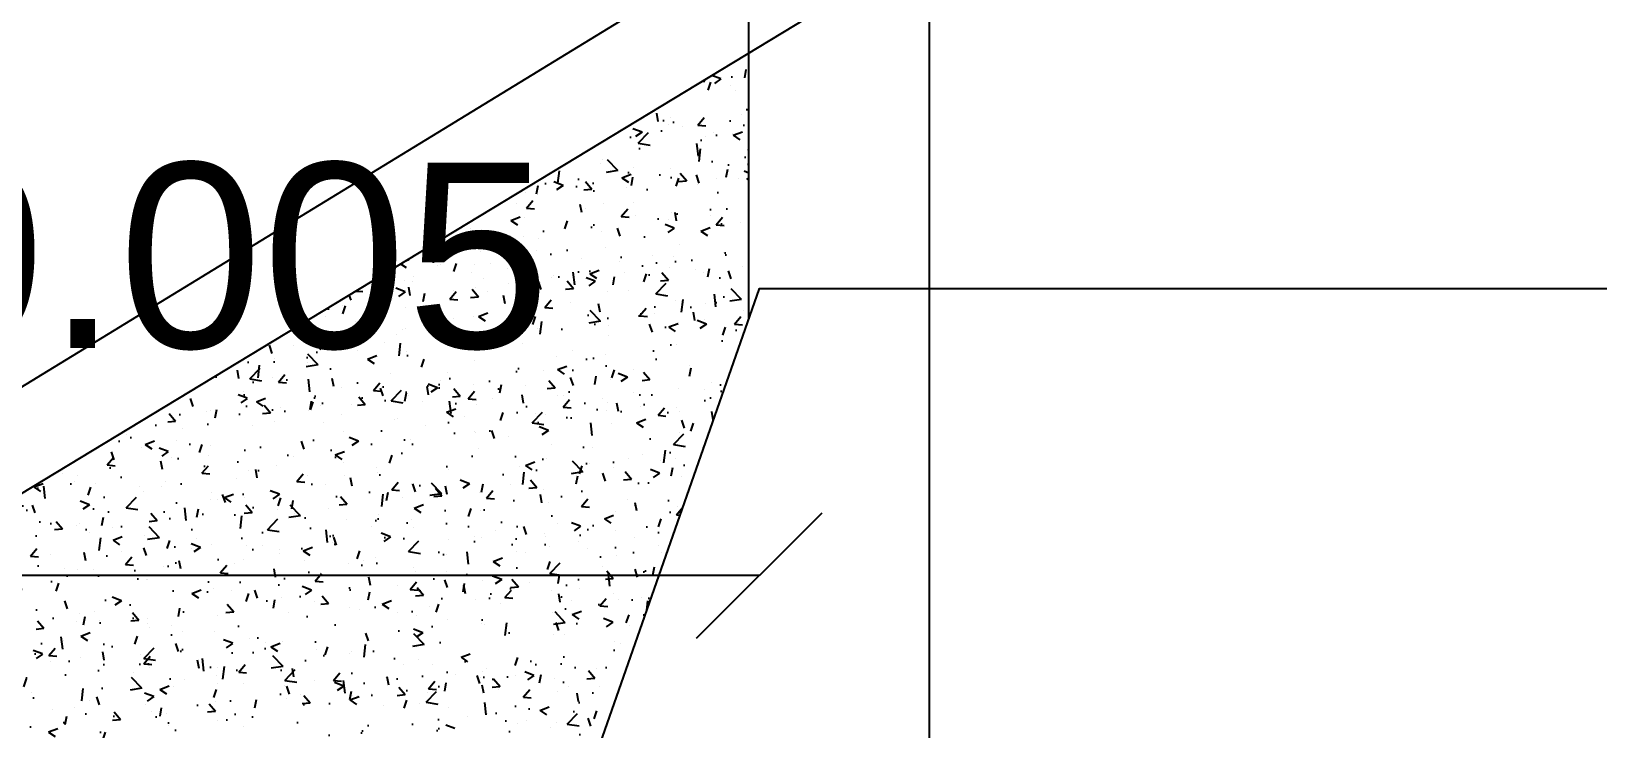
# Model space of a CAD drawing. Header units: millimetres. Extents: x 5124 to 6568637, y 2311 to 91879094.
# Drawn here: x 3499197 to 3500381, y 45957549 to 45958076 of the extents above; entities that cross this region are included whole.
import ezdxf

# ---------------------------------------------------------------- set-up
doc = ezdxf.new("R2010")
doc.units = ezdxf.units.MM
doc.header["$MEASUREMENT"] = 0
for name, color, linetype in [('DIMENSION', 7, 'Continuous'), ('DRAWING', 7, 'Continuous'), ('TEXT', 7, 'Continuous')]:
    doc.layers.add(name, color=color, linetype=linetype)
doc.styles.get("Standard").update_dxf_attribs({"font": 'arial.ttf', "height": 120})
doc.dimstyles.get("Standard").update_dxf_attribs({"dimtxt": 200, "dimasz": 110, "dimexe": 0.18, "dimexo": 0.0625, "dimgap": 0.09, "dimtad": 0, "dimtih": 1, "dimtoh": 1, "dimdec": 0, "dimzin": 0, "dimdsep": 46, "dimtxsty": 'Standard', "dimblk": 'OBLIQUE', "dimcen": 0.09, "dimse1": 1, "dimse2": 1, "dimadec": 0, "dimazin": 0, "dimtfac": 1, "dimtdec": 0, "dimtofl": 0, "dimtmove": 0, "dimatfit": 3, "dimfxl": 1, "dimtolj": 1, "dimtzin": 0, "dimarcsym": 0})

# ---------------------------------------------------------------- blocks, each defined once
blk = doc.blocks.new('_Oblique')
at = {"color": 0, "linetype": 'ByBlock', "lineweight": -2}
blk.add_line((-0.5, -0.5), (0.5, 0.5), dxfattribs=at)
blk = doc.blocks.new('*D77')
at = {"layer": 'Defpoints', "color": 0}
for p in [(3499747, 45957881.5), (3494415.5, 45957828.5), (3494415.5, 45957664.5)]:
    blk.add_point(p, dxfattribs=at)
at = {"layer": 'DIMENSION', "color": 0, "lineweight": -2}
for p, q in [((3494415.5, 45957664.5), (3496902.1, 45957664.5)), ((3499747, 45957664.5), (3497260.4, 45957664.5))]:
    blk.add_line(p, q, dxfattribs=at)
at = {"layer": 'DIMENSION', "color": 0, "lineweight": -2, "xscale": 95, "yscale": 95, "zscale": 95, "rotation": 180}
blk.add_blockref('_Oblique', (3494415.5, 45957664.5), dxfattribs=at)
at = {"layer": 'DIMENSION', "color": 0, "lineweight": -2, "xscale": 95, "yscale": 95, "zscale": 95}
blk.add_blockref('_Oblique', (3499747, 45957664.5), dxfattribs=at)
at = {"layer": 'DIMENSION', "color": 0, "insert": (3497081.2, 45957664.5), "char_height": 120, "attachment_point": 5}
blk.add_mtext('\\A1;8000', dxfattribs=at)

msp = doc.modelspace()

# ---------------------------------------------------------------- hatches: boundary and pattern name
at = {"layer": 'DRAWING'}
h = msp.add_hatch(dxfattribs=at)
h.set_pattern_fill('AR-CONC,_O', color=256, scale=10)
h.set_pattern_definition([(50, (0, 0), (71.72601826, -6.2752135), [7.5, -82.5]), (355, (0, 0), (-13.87513336, 75.21921337), [6, -66]), (100.4514, (5.98, -0.52), (57.85093817, 68.94395421), [6.374019, -70.1142112]), (46.1842, (0, 20), (106.72410486, -16.55190143), [11.25, -123.75]), (96.6356, (8.89, 18.62), (93.46627055, 97.4117871), [9.5610288, -105.1713]), (351.1842, (0, 20), (93.46619451, 97.4118601), [9, -99]), (21, (10, 15), (59.69070521, -40.26188907), [7.5, -82.5]), (326, (10, 15), (24.33153319, 72.5150045), [6, -66]), (71.4514, (14.974, 11.645), (84.02226286, 32.25304967), [6.374019, -70.1142112]), (37.5, (0, 0), (1.215985532, 33.289385383), [0, -65.2, 0, -67, 0, -66.25]), (7.5, (0, 0), (26.306953744, 39.441171188), [0, -38.2, 0, -63.7, 0, -25.25]), (327.5, (-22.3, 0), (53.382243617, -2.255487173), [0, -25, 0, -78, 0, -103.5]), (317.5, (-32.3, 0), (58.318616934, 10.010498233), [0, -32.5, 0, -51.8, 0, -73.5])])
h.paths.add_polyline_path([(3499739, 45957858.6), (3499739, 45958059.6), (3499705.1, 45958039.1), (3499705.9, 45958038), (3499702.9, 45958037.8), (3499079.7, 45957660.3), (3499080, 45957660), (3499079.1, 45957659.9), (3498677.8, 45957416.8), (3499142, 45956900.5), (3499404, 45956900.5), (3499511.8, 45957208.9), (3499512.8, 45957214.4), (3499513.3, 45957213.1)])
h.paths.add_polyline_path([(3499040.2, 45957318.1), (3499038.4, 45957320.1), (3499037.9, 45957317.8)], flags=16)
h.paths.add_polyline_path([(3498732.1, 45957798.4), (3499624.8, 45957798.4), (3499624.8, 45958012.9), (3498732.1, 45958012.9)], flags=25)

# ---------------------------------------------------------------- linework, layer by layer
for p, q in [((3499718, 45958040), (3499711.1, 45958042.7)), ((3499735.9, 45958040.9), (3499737, 45958047.2)), ((3499705.9, 45958038), (3499702.9, 45958037.8)), ((3499705.9, 45958038), (3499705.1, 45958039.1)), ((3499718, 45958040), (3499713, 45958036.7)), ((3499725.2, 45958035.1), (3499725.2, 45958035.1)), ((3499729.1, 45958031.4), (3499729.1, 45958031.4)), ((3499680.2, 45958010.9), (3499680.2, 45958010.9)), ((3499733.6, 45958013.2), (3499733.6, 45958013.2)), ((3499658.3, 45957999.8), (3499651.3, 45958002.4)), ((3499658.3, 45957999.7), (3499653.3, 45957996.4)), ((3499659.1, 45957997.5), (3499659.1, 45957997.5)), ((3499678.4, 45958005.6), (3499678.4, 45958005.6)), ((3499688.6, 45958003.9), (3499688.6, 45958003.9)), ((3499706.1, 45957996.5), (3499706.1, 45957996.5)), ((3499712.5, 45957999.8), (3499712.5, 45957999.8)), ((3499726.5, 45957999), (3499726.5, 45957999)), ((3499730.4, 45957998.1), (3499730.4, 45957998.1)), ((3499701.4, 45957977.7), (3499702.5, 45957987.1)), ((3499739, 45957986.1), (3499738, 45957985.9)), ((3499626.7, 45957976.1), (3499626.7, 45957976.1)), ((3499628.3, 45957979.3), (3499628.3, 45957979.3)), ((3499640.1, 45957970.7), (3499632.3, 45957978.8)), ((3499651.8, 45957972.8), (3499651.8, 45957972.8)), ((3499679.6, 45957972.3), (3499679.6, 45957972.3)), ((3499722, 45957965.7), (3499723.2, 45957971.9)), ((3499578.5, 45957953.1), (3499579.7, 45957959.4)), ((3499598.6, 45957959.5), (3499591.6, 45957962.2)), ((3499598.6, 45957959.5), (3499593.7, 45957956.1)), ((3499594.7, 45957961.1), (3499595.8, 45957970.6)), ((3499620.3, 45957956.5), (3499615.5, 45957962.3)), ((3499640.1, 45957970.7), (3499631.2, 45957969.3)), ((3499650.3, 45957959.4), (3499651.4, 45957965.7)), ((3499692, 45957962.8), (3499686.1, 45957962.3)), ((3499692.1, 45957962.8), (3499687.2, 45957968.5)), ((3499701.4, 45957961.3), (3499699.4, 45957967.4)), ((3499700.1, 45957960.1), (3499700.1, 45957960.1)), ((3499714.9, 45957964.5), (3499714.9, 45957964.5)), ((3499731.6, 45957964.8), (3499731.6, 45957964.8)), ((3499739, 45957968.8), (3499735.4, 45957970.2)), ((3499739, 45957965.2), (3499737.4, 45957964.1)), ((3499579, 45957952.5), (3499579, 45957952.5)), ((3499593.3, 45957955.6), (3499593.3, 45957955.6)), ((3499593.6, 45957956.8), (3499593.6, 45957956.8)), ((3499620.3, 45957956.5), (3499614.3, 45957956)), ((3499646.7, 45957957.8), (3499646.7, 45957957.8)), ((3499615.2, 45957941.7), (3499615.2, 45957941.7)), ((3499629.5, 45957946.1), (3499629.5, 45957946.1)), ((3499651.9, 45957946.8), (3499651.9, 45957946.8)), ((3499653, 45957936.7), (3499653, 45957936.7)), ((3499680.9, 45957939), (3499680.9, 45957939)), ((3499710.3, 45957936.8), (3499710.3, 45957936.8)), ((3499528.3, 45957926.7), (3499528.3, 45957926.7)), ((3499569.7, 45957934.9), (3499569.7, 45957934.9)), ((3499628, 45957924.9), (3499628, 45957924.9)), ((3499641.7, 45957921.1), (3499639.7, 45957927.1)), ((3499682.7, 45957927.2), (3499675.7, 45957929.9)), ((3499682.7, 45957927.2), (3499677.7, 45957923.9)), ((3499678.1, 45957933.4), (3499678.1, 45957933.4)), ((3499732.8, 45957931.5), (3499732.8, 45957931.5)), ((3499498, 45957913.1), (3499497.9, 45957913.6)), ((3499515.4, 45957918.8), (3499515.4, 45957918.8)), ((3499538.9, 45957919.2), (3499531.9, 45957921.9)), ((3499538.9, 45957919.2), (3499534, 45957915.9)), ((3499553.3, 45957913.8), (3499553.3, 45957913.8)), ((3499580.2, 45957919.2), (3499580.2, 45957919.2)), ((3499630.7, 45957912.8), (3499630.7, 45957912.8)), ((3499686.3, 45957914.9), (3499686.3, 45957914.9)), ((3499478.1, 45957900.4), (3499478.1, 45957900.4)), ((3499506, 45957900), (3499506, 45957900)), ((3499559.4, 45957902.2), (3499559.4, 45957902.2)), ((3499578.3, 45957910.5), (3499578.3, 45957910.5)), ((3499612.8, 45957904.5), (3499612.8, 45957904.5)), ((3499641.5, 45957902.2), (3499641.5, 45957902.2)), ((3499666.2, 45957906.7), (3499666.2, 45957906.7)), ((3499682.1, 45957905.7), (3499682.1, 45957905.7)), ((3499719.6, 45957909), (3499719.6, 45957909)), ((3499529.5, 45957893.4), (3499529.5, 45957893.4)), ((3499531.5, 45957899.9), (3499531.5, 45957899.9)), ((3499538.3, 45957888.8), (3499538.3, 45957888.8)), ((3499589.8, 45957889.9), (3499589.8, 45957889.9)), ((3499591.7, 45957891.1), (3499591.7, 45957891.1)), ((3499623, 45957887), (3499616, 45957889.7)), ((3499636.4, 45957884.2), (3499637.6, 45957890.4)), ((3499645.1, 45957893.3), (3499645.1, 45957893.3)), ((3499678.2, 45957887.6), (3499673.4, 45957893.3)), ((3499679.4, 45957897.2), (3499679.4, 45957897.2)), ((3499698.5, 45957895.6), (3499698.5, 45957895.6)), ((3499704.4, 45957893.9), (3499704.4, 45957893.9)), ((3499708.1, 45957890.4), (3499709.3, 45957896.7)), ((3499725.8, 45957888.8), (3499723.7, 45957894.9)), ((3499734, 45957898.2), (3499734, 45957898.2)), ((3499438.3, 45957872.8), (3499437, 45957876.7)), ((3499479.3, 45957879), (3499472.3, 45957881.7)), ((3499479.3, 45957879), (3499474.3, 45957875.6)), ((3499478.6, 45957887.7), (3499478.6, 45957887.7)), ((3499484.9, 45957886.5), (3499484.9, 45957886.5)), ((3499492.9, 45957871.6), (3499494.1, 45957877.9)), ((3499534.7, 45957875), (3499529.9, 45957880.8)), ((3499541.7, 45957879.4), (3499541.7, 45957879.4)), ((3499564.7, 45957877.9), (3499565.8, 45957884.2)), ((3499582, 45957880.8), (3499580, 45957886.9)), ((3499581.4, 45957885.9), (3499581.4, 45957885.9)), ((3499606.4, 45957881.3), (3499600.5, 45957880.8)), ((3499606.5, 45957881.3), (3499601.6, 45957887)), ((3499623, 45957887), (3499618, 45957883.6)), ((3499631.9, 45957879.5), (3499631.9, 45957879.5)), ((3499648.1, 45957879.9), (3499648.1, 45957879.9)), ((3499678.2, 45957887.6), (3499672.2, 45957887.1)), ((3499733.6, 45957873.3), (3499725.8, 45957881.4)), ((3499421.2, 45957865.3), (3499421.6, 45957867.4)), ((3499463, 45957868.8), (3499457, 45957868.2)), ((3499463, 45957868.8), (3499458.2, 45957874.5)), ((3499479.4, 45957867.1), (3499479.4, 45957867.1)), ((3499534.7, 45957875), (3499528.7, 45957874.5)), ((3499579.6, 45957874.4), (3499579.6, 45957874.4)), ((3499604.6, 45957871.1), (3499604.6, 45957871.1)), ((3499626.9, 45957856.8), (3499619.1, 45957864.9)), ((3499683.3, 45957872.4), (3499683.3, 45957872.4)), ((3499688.2, 45957863.7), (3499689.3, 45957873.2)), ((3499706.4, 45957869.9), (3499706.4, 45957869.9)), ((3499733.6, 45957873.3), (3499724.7, 45957871.9)), ((3499735.2, 45957864.9), (3499735.2, 45957864.9)), ((3499419, 45957860.2), (3499419, 45957860.2)), ((3499442, 45957856.5), (3499442, 45957856.5)), ((3499530.7, 45957860.1), (3499530.7, 45957860.1)), ((3499581.4, 45957847.1), (3499582.5, 45957856.6)), ((3499582.6, 45957852.6), (3499582.6, 45957852.6)), ((3499626.9, 45957856.8), (3499618, 45957855.4)), ((3499632.7, 45957853.7), (3499632.7, 45957853.7)), ((3499666.1, 45957848.6), (3499664, 45957854.6)), ((3499667.8, 45957862.8), (3499667.8, 45957862.8)), ((3499686.1, 45957855.9), (3499686.1, 45957855.9)), ((3499707, 45957854.7), (3499700, 45957857.4)), ((3499707, 45957854.7), (3499702, 45957851.4)), ((3499705.7, 45957857.8), (3499705.7, 45957857.8)), ((3499730.7, 45957854.5), (3499730.7, 45957854.5)), ((3499419.6, 45957838.7), (3499412.6, 45957841.4)), ((3499419.2, 45957844.6), (3499419.2, 45957844.6)), ((3499472.5, 45957846.9), (3499472.5, 45957846.9)), ((3499477.3, 45957850.2), (3499477.3, 45957850.2)), ((3499479.8, 45957851.5), (3499479.8, 45957851.5)), ((3499504.9, 45957848.2), (3499504.9, 45957848.2)), ((3499520.1, 45957840.2), (3499512.3, 45957848.3)), ((3499522.3, 45957840.6), (3499520.3, 45957846.6)), ((3499525.9, 45957849.1), (3499525.9, 45957849.1)), ((3499563.3, 45957846.7), (3499556.3, 45957849.4)), ((3499563.3, 45957846.7), (3499558.3, 45957843.4)), ((3499579.3, 45957851.4), (3499579.3, 45957851.4)), ((3499633.2, 45957846.2), (3499633.2, 45957846.2)), ((3499378.6, 45957832.5), (3499376.6, 45957838.6)), ((3499395, 45957838.3), (3499395, 45957838.3)), ((3499413.4, 45957823.7), (3499405.6, 45957831.8)), ((3499419.6, 45957838.7), (3499414.6, 45957835.3)), ((3499430.1, 45957840.2), (3499430.1, 45957840.2)), ((3499474.7, 45957830.6), (3499475.8, 45957840.1)), ((3499480.6, 45957833.8), (3499480.6, 45957833.8)), ((3499520.1, 45957840.2), (3499511.2, 45957838.8)), ((3499535.6, 45957840.2), (3499535.6, 45957840.2)), ((3499568, 45957839.9), (3499568, 45957839.9)), ((3499593.9, 45957830.2), (3499593.9, 45957830.2)), ((3499605.9, 45957834.9), (3499605.9, 45957834.9)), ((3499630.9, 45957831.7), (3499630.9, 45957831.7)), ((3499684.5, 45957839.1), (3499684.5, 45957839.1)), ((3499368, 45957814), (3499369.1, 45957823.5)), ((3499380.1, 45957828.7), (3499380.1, 45957828.7)), ((3499413.4, 45957823.7), (3499404.5, 45957822.3)), ((3499405.1, 45957825.4), (3499405.1, 45957825.4)), ((3499453.3, 45957828.3), (3499453.3, 45957828.3)), ((3499468.3, 45957817.1), (3499468.3, 45957817.1)), ((3499511.6, 45957818.3), (3499511.6, 45957818.3)), ((3499531.9, 45957826.8), (3499531.9, 45957826.8)), ((3499583.9, 45957819.3), (3499583.9, 45957819.3)), ((3499647.3, 45957814.5), (3499640.3, 45957817.2)), ((3499652.2, 45957820.2), (3499652.2, 45957820.2)), ((3499664.3, 45957812.4), (3499659.5, 45957818.1)), ((3499694.1, 45957823.3), (3499694.1, 45957823.3)), ((3499694.2, 45957815.2), (3499695.4, 45957821.5)), ((3499379.3, 45957814.5), (3499379.3, 45957814.5)), ((3499431.3, 45957807), (3499431.3, 45957807)), ((3499462.7, 45957800.3), (3499460.6, 45957806.3)), ((3499503.6, 45957806.5), (3499496.6, 45957809.1)), ((3499503.6, 45957806.4), (3499498.6, 45957803.1)), ((3499506.1, 45957812.1), (3499506.1, 45957812.1)), ((3499520.9, 45957799.8), (3499516, 45957805.6)), ((3499531.2, 45957808.8), (3499531.2, 45957808.8)), ((3499550.8, 45957802.7), (3499552, 45957808.9)), ((3499570, 45957808.3), (3499570, 45957808.3)), ((3499592.6, 45957806.1), (3499586.6, 45957805.6)), ((3499592.6, 45957806.1), (3499587.8, 45957811.8)), ((3499606.4, 45957808.3), (3499604.3, 45957814.3)), ((3499622.5, 45957808.9), (3499623.7, 45957815.2)), ((3499634.4, 45957812.9), (3499634.4, 45957812.9)), ((3499647.3, 45957814.5), (3499642.3, 45957811.1)), ((3499664.3, 45957812.4), (3499658.3, 45957811.8)), ((3499685.7, 45957805.9), (3499685.7, 45957805.9)), ((3499710.6, 45957810.2), (3499710.6, 45957810.2)), ((3499318.9, 45957792.3), (3499316.9, 45957798.3)), ((3499359.9, 45957798.5), (3499352.9, 45957801.1)), ((3499359.9, 45957798.4), (3499354.9, 45957795.1)), ((3499356.8, 45957803.3), (3499356.8, 45957803.3)), ((3499368.5, 45957794.2), (3499368.5, 45957794.2)), ((3499407.3, 45957790.1), (3499408.5, 45957796.4)), ((3499438.6, 45957793.5), (3499438.6, 45957793.5)), ((3499449.1, 45957793.5), (3499443.1, 45957793)), ((3499449.1, 45957793.5), (3499444.3, 45957799.3)), ((3499479.1, 45957796.4), (3499480.2, 45957802.7)), ((3499481.8, 45957800.6), (3499481.8, 45957800.6)), ((3499492, 45957795.8), (3499492, 45957795.8)), ((3499520.8, 45957799.8), (3499514.9, 45957799.3)), ((3499533.1, 45957793.5), (3499533.1, 45957793.5)), ((3499545.4, 45957798), (3499545.4, 45957798)), ((3499594.3, 45957800.5), (3499594.3, 45957800.5)), ((3499598.8, 45957800.3), (3499598.8, 45957800.3)), ((3499628.3, 45957798.2), (3499628.3, 45957798.2)), ((3499632.2, 45957795.5), (3499632.2, 45957795.5)), ((3499652.2, 45957802.6), (3499652.2, 45957802.6)), ((3499705.5, 45957804.8), (3499705.5, 45957804.8)), ((3499305.7, 45957781), (3499300.9, 45957786.7)), ((3499329.2, 45957788.2), (3499329.2, 45957788.2)), ((3499331.9, 45957789), (3499331.9, 45957789)), ((3499335.6, 45957783.8), (3499336.8, 45957790.1)), ((3499377.4, 45957787.3), (3499371.4, 45957786.7)), ((3499377.4, 45957787.3), (3499372.6, 45957793)), ((3499385.2, 45957791.3), (3499385.2, 45957791.3)), ((3499406.4, 45957789.3), (3499406.4, 45957789.3)), ((3499415.1, 45957793.3), (3499415.1, 45957793.3)), ((3499431.4, 45957786), (3499431.4, 45957786)), ((3499470.9, 45957782.4), (3499470.9, 45957782.4)), ((3499473.5, 45957783.3), (3499473.5, 45957783.3)), ((3499524.3, 45957784.6), (3499524.3, 45957784.6)), ((3499577.7, 45957786.9), (3499577.7, 45957786.9)), ((3499585.1, 45957786), (3499585.1, 45957786)), ((3499631.1, 45957789.1), (3499631.1, 45957789.1)), ((3499657.2, 45957792.2), (3499657.2, 45957792.2)), ((3499684.5, 45957791.4), (3499684.5, 45957791.4)), ((3499686.6, 45957788.2), (3499686.6, 45957788.2)), ((3499690.4, 45957776), (3499688.4, 45957782.1)), ((3499268.8, 45957771.4), (3499268.8, 45957771.4)), ((3499305.7, 45957781), (3499299.7, 45957780.5)), ((3499310.8, 45957775.6), (3499310.8, 45957775.6)), ((3499364.2, 45957777.8), (3499364.2, 45957777.8)), ((3499380.6, 45957781.2), (3499380.6, 45957781.2)), ((3499417.5, 45957780.1), (3499417.5, 45957780.1)), ((3499432.5, 45957773.7), (3499432.5, 45957773.7)), ((3499494.6, 45957777.6), (3499494.6, 45957777.6)), ((3499531.8, 45957773.3), (3499531.8, 45957773.3)), ((3499532.5, 45957772.7), (3499532.5, 45957772.7)), ((3499546.7, 45957768), (3499544.7, 45957774.1)), ((3499587.6, 45957774.2), (3499580.6, 45957776.9)), ((3499587.6, 45957774.2), (3499582.6, 45957770.8)), ((3499635.6, 45957779.6), (3499635.6, 45957779.6)), ((3499686.9, 45957772.6), (3499686.9, 45957772.6)), ((3499259.3, 45957752), (3499257.2, 45957758.1)), ((3499279.9, 45957761.3), (3499279.9, 45957761.3)), ((3499300.2, 45957758.2), (3499293.2, 45957760.9)), ((3499300.2, 45957758.2), (3499295.2, 45957754.8)), ((3499306.6, 45957766.4), (3499306.6, 45957766.4)), ((3499331.7, 45957763.1), (3499331.7, 45957763.1)), ((3499403, 45957760), (3499400.9, 45957766.1)), ((3499443.9, 45957766.2), (3499436.9, 45957768.9)), ((3499443.9, 45957766.2), (3499438.9, 45957762.8)), ((3499483, 45957767.3), (3499483, 45957767.3)), ((3499534.4, 45957760.2), (3499534.4, 45957760.2)), ((3499557.5, 45957769.4), (3499557.5, 45957769.4)), ((3499590.1, 45957763.2), (3499590.1, 45957763.2)), ((3499620.6, 45957761.1), (3499620.6, 45957761.1)), ((3499674.9, 45957749.7), (3499676, 45957759.2)), ((3499302.6, 45957753.6), (3499302.6, 45957753.6)), ((3499330.4, 45957754.9), (3499330.4, 45957754.9)), ((3499381.8, 45957747.9), (3499381.8, 45957747.9)), ((3499394.8, 45957754.8), (3499394.8, 45957754.8)), ((3499432.7, 45957749.8), (3499432.7, 45957749.8)), ((3499457.7, 45957746.5), (3499457.7, 45957746.5)), ((3499565.3, 45957747.2), (3499565.3, 45957747.2)), ((3499586.3, 45957752.7), (3499586.3, 45957752.7)), ((3499613.6, 45957742.8), (3499605.8, 45957750.9)), ((3499618.7, 45957749.5), (3499618.7, 45957749.5)), ((3499636.8, 45957746.3), (3499636.8, 45957746.3)), ((3499648.4, 45957753.2), (3499648.4, 45957753.2)), ((3499658.5, 45957756.1), (3499658.5, 45957756.1)), ((3499672.1, 45957751.7), (3499672.1, 45957751.7)), ((3499680.4, 45957740), (3499681.5, 45957746.3)), ((3499683.6, 45957752.8), (3499683.6, 45957752.8)), ((3499220.3, 45957741.7), (3499220.3, 45957741.7)), ((3499229.2, 45957735.5), (3499229.2, 45957735.5)), ((3499231.9, 45957740.3), (3499231.9, 45957740.3)), ((3499298.4, 45957735.9), (3499298.4, 45957735.9)), ((3499351.8, 45957738.2), (3499351.8, 45957738.2)), ((3499360.9, 45957743.6), (3499360.9, 45957743.6)), ((3499405.1, 45957740.5), (3499405.1, 45957740.5)), ((3499433.7, 45957740.4), (3499433.7, 45957740.4)), ((3499458.5, 45957742.7), (3499458.5, 45957742.7)), ((3499506.9, 45957726.2), (3499499.1, 45957734.4)), ((3499511.9, 45957745), (3499511.9, 45957745)), ((3499520.9, 45957738.2), (3499520.9, 45957738.2)), ((3499527.9, 45957733.9), (3499520.9, 45957736.6)), ((3499568.2, 45957733.2), (3499569.3, 45957742.7)), ((3499578.7, 45957730.9), (3499573.9, 45957736.6)), ((3499613.6, 45957742.8), (3499604.7, 45957741.4)), ((3499608.6, 45957733.7), (3499609.8, 45957740)), ((3499630.7, 45957735.8), (3499628.7, 45957741.8)), ((3499650.4, 45957737.1), (3499644.4, 45957736.6)), ((3499650.4, 45957737.1), (3499645.6, 45957742.9)), ((3499671.6, 45957742), (3499664.6, 45957744.6)), ((3499671.6, 45957741.9), (3499666.7, 45957738.6)), ((3499688.1, 45957739.3), (3499688.1, 45957739.3)), ((3499245, 45957733.7), (3499245, 45957733.7)), ((3499278.7, 45957731.7), (3499278.7, 45957731.7)), ((3499281.1, 45957728), (3499281.1, 45957728)), ((3499295.1, 45957732), (3499295.1, 45957732)), ((3499332.9, 45957727), (3499332.9, 45957727)), ((3499343.3, 45957719.8), (3499341.2, 45957725.8)), ((3499358, 45957723.7), (3499358, 45957723.7)), ((3499384.2, 45957725.9), (3499377.2, 45957728.6)), ((3499384.2, 45957725.9), (3499379.2, 45957722.6)), ((3499419.3, 45957733.6), (3499419.3, 45957733.6)), ((3499435.3, 45957718.3), (3499430.4, 45957724.1)), ((3499461.5, 45957716.6), (3499462.6, 45957726.1)), ((3499465.2, 45957721.2), (3499466.4, 45957727.4)), ((3499477.6, 45957723.6), (3499477.6, 45957723.6)), ((3499484.2, 45957734), (3499484.2, 45957734)), ((3499487, 45957727.8), (3499485, 45957733.8)), ((3499506.9, 45957726.2), (3499498, 45957724.9)), ((3499507, 45957724.6), (3499501, 45957724.1)), ((3499507, 45957724.6), (3499502.2, 45957730.3)), ((3499527.9, 45957733.9), (3499522.9, 45957730.6)), ((3499535.6, 45957726.9), (3499535.6, 45957726.9)), ((3499536.9, 45957727.5), (3499538.1, 45957733.7)), ((3499558.8, 45957733.2), (3499558.8, 45957733.2)), ((3499578.7, 45957730.9), (3499572.7, 45957730.3)), ((3499583.8, 45957729.9), (3499583.8, 45957729.9)), ((3499199.6, 45957711.8), (3499197.5, 45957717.8)), ((3499240.5, 45957717.9), (3499233.5, 45957720.6)), ((3499240.5, 45957717.9), (3499235.5, 45957714.6)), ((3499291.8, 45957705.8), (3499287, 45957711.5)), ((3499321.7, 45957708.6), (3499322.9, 45957714.9)), ((3499331.7, 45957721.6), (3499331.7, 45957721.6)), ((3499337, 45957721.7), (3499337, 45957721.7)), ((3499363.5, 45957712), (3499357.5, 45957711.5)), ((3499363.5, 45957712), (3499358.7, 45957717.8)), ((3499383, 45957714.6), (3499383, 45957714.6)), ((3499400.2, 45957709.7), (3499392.4, 45957717.8)), ((3499393.5, 45957714.9), (3499394.6, 45957721.2)), ((3499395.3, 45957711.7), (3499395.3, 45957711.7)), ((3499421.1, 45957715.4), (3499421.1, 45957715.4)), ((3499435.2, 45957718.3), (3499429.3, 45957717.8)), ((3499535.9, 45957713.6), (3499535.9, 45957713.6)), ((3499587.5, 45957719.4), (3499587.5, 45957719.4)), ((3499638, 45957713), (3499638, 45957713)), ((3499647, 45957721.6), (3499647, 45957721.6)), ((3499684.8, 45957716.6), (3499684.8, 45957716.6)), ((3499220.1, 45957699.5), (3499214.1, 45957699)), ((3499220.1, 45957699.5), (3499215.3, 45957705.2)), ((3499230.4, 45957702.2), (3499230.4, 45957702.2)), ((3499233.2, 45957704.1), (3499233.2, 45957704.1)), ((3499250, 45957702.4), (3499251.2, 45957708.6)), ((3499258.2, 45957700.8), (3499258.2, 45957700.8)), ((3499293.4, 45957693.1), (3499285.6, 45957701.3)), ((3499291.8, 45957705.8), (3499285.8, 45957705.2)), ((3499354.7, 45957700.1), (3499355.8, 45957709.6)), ((3499400.2, 45957709.7), (3499391.3, 45957708.3)), ((3499434.9, 45957707.1), (3499434.9, 45957707.1)), ((3499453.6, 45957701.6), (3499453.6, 45957701.6)), ((3499459, 45957710.4), (3499459, 45957710.4)), ((3499484, 45957707.1), (3499484, 45957707.1)), ((3499485.4, 45957700.7), (3499485.4, 45957700.7)), ((3499547.2, 45957698.8), (3499547.2, 45957698.8)), ((3499571, 45957695.5), (3499569, 45957701.6)), ((3499594.2, 45957703.6), (3499594.2, 45957703.6)), ((3499611.9, 45957701.7), (3499604.9, 45957704.4)), ((3499611.9, 45957701.7), (3499607, 45957698.3)), ((3499240.5, 45957696.7), (3499240.5, 45957696.7)), ((3499248, 45957683.5), (3499249.1, 45957693)), ((3499282.4, 45957694.7), (3499282.4, 45957694.7)), ((3499293.4, 45957693.1), (3499284.5, 45957691.8)), ((3499324.5, 45957685.7), (3499317.5, 45957688.4)), ((3499321.4, 45957692.5), (3499321.4, 45957692.5)), ((3499332.9, 45957688.3), (3499332.9, 45957688.3)), ((3499359.3, 45957687.5), (3499359.3, 45957687.5)), ((3499371.2, 45957687.1), (3499371.2, 45957687.1)), ((3499424.6, 45957689.4), (3499424.6, 45957689.4)), ((3499427.3, 45957687.5), (3499425.3, 45957693.6)), ((3499468.2, 45957693.7), (3499461.2, 45957696.4)), ((3499468.2, 45957693.7), (3499463.2, 45957690.3)), ((3499478, 45957691.6), (3499478, 45957691.6)), ((3499511.9, 45957691.6), (3499511.9, 45957691.6)), ((3499531.4, 45957693.9), (3499531.4, 45957693.9)), ((3499536.8, 45957693.6), (3499536.8, 45957693.6)), ((3499584.8, 45957696.1), (3499584.8, 45957696.1)), ((3499585.1, 45957693.8), (3499585.1, 45957693.8)), ((3499610.1, 45957690.5), (3499610.1, 45957690.5)), ((3499638.1, 45957698.4), (3499638.1, 45957698.4)), ((3499652.5, 45957693.6), (3499652.5, 45957693.6)), ((3499670.4, 45957687.2), (3499670.4, 45957687.2)), ((3499211.1, 45957680.3), (3499211.1, 45957680.3)), ((3499264.5, 45957682.6), (3499264.5, 45957682.6)), ((3499283.6, 45957679.5), (3499281.6, 45957685.5)), ((3499298.8, 45957686.7), (3499298.8, 45957686.7)), ((3499317.9, 45957684.8), (3499317.9, 45957684.8)), ((3499324.5, 45957685.7), (3499319.5, 45957682.3)), ((3499357.1, 45957676.7), (3499357.1, 45957676.7)), ((3499384.2, 45957681.3), (3499384.2, 45957681.3)), ((3499384.3, 45957684.2), (3499384.3, 45957684.2)), ((3499403.5, 45957675.9), (3499403.5, 45957675.9)), ((3499447.4, 45957675.9), (3499447.4, 45957675.9)), ((3499456.9, 45957678.2), (3499456.9, 45957678.2)), ((3499510.3, 45957680.4), (3499510.3, 45957680.4)), ((3499563.7, 45957682.7), (3499563.7, 45957682.7)), ((3499570.3, 45957681.6), (3499570.3, 45957681.6)), ((3499588.7, 45957686.1), (3499588.7, 45957686.1)), ((3499617.1, 45957684.9), (3499617.1, 45957684.9)), ((3499639.2, 45957679.7), (3499639.2, 45957679.7)), ((3499673.3, 45957682.2), (3499673.3, 45957682.2)), ((3499221.6, 45957669.7), (3499221.6, 45957669.7)), ((3499231.6, 45957668.9), (3499231.6, 45957668.9)), ((3499243.4, 45957669.2), (3499243.4, 45957669.2)), ((3499259.5, 45957664.7), (3499259.5, 45957664.7)), ((3499296.8, 45957671.4), (3499296.8, 45957671.4)), ((3499350.1, 45957673.7), (3499350.1, 45957673.7)), ((3499415.4, 45957666.7), (3499415.4, 45957666.7)), ((3499436.1, 45957673.8), (3499436.1, 45957673.8)), ((3499485.3, 45957670.9), (3499485.3, 45957670.9)), ((3499486.7, 45957667.4), (3499486.7, 45957667.4)), ((3499510.3, 45957667.6), (3499510.3, 45957667.6)), ((3499552.3, 45957661.4), (3499545.3, 45957664.1)), ((3499594.8, 45957658.5), (3499595.9, 45957664.8)), ((3499628.6, 45957671.6), (3499628.6, 45957671.6)), ((3499636.6, 45957661.9), (3499631.7, 45957667.7)), ((3499655, 45957663.3), (3499653, 45957669.3)), ((3499666.5, 45957664.8), (3499667.7, 45957671.1)), ((3499283.6, 45957661.4), (3499283.6, 45957661.4)), ((3499284.5, 45957661.4), (3499284.5, 45957661.4)), ((3499334.1, 45957655), (3499334.1, 45957655)), ((3499347.7, 45957653.1), (3499347.7, 45957653.1)), ((3499367.6, 45957647.3), (3499365.6, 45957653.3)), ((3499408.5, 45957653.4), (3499401.5, 45957656.1)), ((3499408.5, 45957653.4), (3499403.6, 45957650.1)), ((3499451.3, 45957646), (3499452.5, 45957652.2)), ((3499473.7, 45957656.6), (3499473.7, 45957656.6)), ((3499493.1, 45957649.4), (3499488.3, 45957655.1)), ((3499511.3, 45957655.3), (3499509.3, 45957661.3)), ((3499523, 45957652.2), (3499524.2, 45957658.5)), ((3499538, 45957660.4), (3499538, 45957660.4)), ((3499552.2, 45957661.4), (3499547.3, 45957658.1)), ((3499564.8, 45957655.6), (3499558.8, 45957655.1)), ((3499564.8, 45957655.6), (3499560, 45957661.4)), ((3499573.5, 45957659.3), (3499573.5, 45957659.3)), ((3499589.9, 45957652.9), (3499589.9, 45957652.9)), ((3499611.4, 45957654.3), (3499611.4, 45957654.3)), ((3499636.5, 45957661.9), (3499630.6, 45957661.4)), ((3499223.9, 45957639.2), (3499221.9, 45957645.3)), ((3499264.8, 45957645.4), (3499257.8, 45957648.1)), ((3499264.8, 45957645.4), (3499259.8, 45957642)), ((3499307.9, 45957633.4), (3499309, 45957639.7)), ((3499349.7, 45957636.8), (3499344.8, 45957642.6)), ((3499379.6, 45957639.7), (3499380.7, 45957646)), ((3499385.4, 45957648), (3499385.4, 45957648)), ((3499385.6, 45957648.1), (3499385.6, 45957648.1)), ((3499410.6, 45957644.8), (3499410.6, 45957644.8)), ((3499421.4, 45957643.1), (3499415.4, 45957642.6)), ((3499421.4, 45957643.1), (3499416.6, 45957648.8)), ((3499437.4, 45957640.5), (3499437.4, 45957640.5)), ((3499493.1, 45957649.4), (3499487.1, 45957648.8)), ((3499497.9, 45957640.8), (3499497.9, 45957640.8)), ((3499532.1, 45957646.6), (3499532.1, 45957646.6)), ((3499551.3, 45957643), (3499551.3, 45957643)), ((3499604.7, 45957645.3), (3499604.7, 45957645.3)), ((3499636.4, 45957651), (3499636.4, 45957651)), ((3499640.5, 45957646.5), (3499640.5, 45957646.5)), ((3499658, 45957647.5), (3499658, 45957647.5)), ((3499661.9, 45957638.2), (3499662.8, 45957645.3)), ((3499206.2, 45957624.3), (3499201.4, 45957630)), ((3499231, 45957629.5), (3499231, 45957629.5)), ((3499232.9, 45957635.7), (3499232.9, 45957635.7)), ((3499236.1, 45957627.1), (3499237.3, 45957633.4)), ((3499244.6, 45957637), (3499244.6, 45957637)), ((3499247.9, 45957630.2), (3499247.9, 45957630.2)), ((3499277.9, 45957630.5), (3499271.9, 45957630)), ((3499277.9, 45957630.5), (3499273.1, 45957636.3)), ((3499284.4, 45957631.8), (3499284.4, 45957631.8)), ((3499284.8, 45957628.2), (3499284.8, 45957628.2)), ((3499337.7, 45957634), (3499337.7, 45957634)), ((3499349.6, 45957636.8), (3499343.7, 45957636.3)), ((3499391.1, 45957636.3), (3499391.1, 45957636.3)), ((3499444.5, 45957638.5), (3499444.5, 45957638.5)), ((3499473.7, 45957636.5), (3499473.7, 45957636.5)), ((3499487.9, 45957634.1), (3499487.9, 45957634.1)), ((3499511.6, 45957631.5), (3499511.6, 45957631.5)), ((3499536.7, 45957628.2), (3499536.7, 45957628.2)), ((3499554.9, 45957619.2), (3499556, 45957628.7)), ((3499590.4, 45957636.6), (3499590.4, 45957636.6)), ((3499600.3, 45957628.8), (3499591.5, 45957627.4)), ((3499600.3, 45957628.8), (3499592.6, 45957636.9)), ((3499595.3, 45957623), (3499593.3, 45957629)), ((3499636.3, 45957629.2), (3499629.3, 45957631.9)), ((3499636.3, 45957629.2), (3499631.3, 45957625.8)), ((3499206.2, 45957624.3), (3499200.2, 45957623.7)), ((3499285.8, 45957625.2), (3499285.8, 45957625.2)), ((3499302.9, 45957627), (3499302.9, 45957627)), ((3499310.8, 45957622), (3499310.8, 45957622)), ((3499335.3, 45957621.8), (3499335.3, 45957621.8)), ((3499348.9, 45957613.2), (3499341.8, 45957615.8)), ((3499361.2, 45957617), (3499361.2, 45957617)), ((3499451.6, 45957615), (3499449.6, 45957621)), ((3499492.6, 45957621.2), (3499485.6, 45957623.9)), ((3499493.6, 45957612.3), (3499485.8, 45957620.4)), ((3499492.6, 45957621.2), (3499487.6, 45957617.8)), ((3499539.2, 45957627.1), (3499539.2, 45957627.1)), ((3499591.2, 45957619.6), (3499591.2, 45957619.6)), ((3499599.8, 45957619.9), (3499599.8, 45957619.9)), ((3499648.7, 45957626.6), (3499648.7, 45957626.6)), ((3499205.1, 45957605.2), (3499198.1, 45957607.8)), ((3499205.1, 45957605.1), (3499200.2, 45957601.8)), ((3499220.6, 45957615.1), (3499220.6, 45957615.1)), ((3499279, 45957605), (3499279, 45957605)), ((3499307.9, 45957607), (3499305.9, 45957613)), ((3499348.8, 45957613.1), (3499343.9, 45957609.8)), ((3499374, 45957613.6), (3499374, 45957613.6)), ((3499386.6, 45957614.7), (3499386.6, 45957614.7)), ((3499411.9, 45957608.6), (3499411.9, 45957608.6)), ((3499419.6, 45957607), (3499419.6, 45957607)), ((3499436.9, 45957605.4), (3499436.9, 45957605.4)), ((3499438.6, 45957607.2), (3499438.6, 45957607.2)), ((3499448.2, 45957602.7), (3499449.3, 45957612.2)), ((3499493.6, 45957612.3), (3499484.7, 45957610.9)), ((3499637.7, 45957614.9), (3499637.7, 45957614.9)), ((3499641.7, 45957613.2), (3499641.7, 45957613.2)), ((3499211.1, 45957599.1), (3499211.1, 45957599.1)), ((3499234.1, 45957602.4), (3499234.1, 45957602.4)), ((3499286, 45957594.9), (3499286, 45957594.9)), ((3499337.3, 45957595), (3499337.3, 45957595)), ((3499341.5, 45957586.1), (3499342.6, 45957595.6)), ((3499386.9, 45957595.7), (3499378, 45957594.3)), ((3499386.9, 45957595.7), (3499379.1, 45957603.8)), ((3499477.9, 45957597), (3499477.9, 45957597)), ((3499489.1, 45957600.8), (3499489.1, 45957600.8)), ((3499500.1, 45957597), (3499500.1, 45957597)), ((3499540.4, 45957593.8), (3499540.4, 45957593.8)), ((3499622.7, 45957586.7), (3499617.9, 45957592.4)), ((3499624.1, 45957594.2), (3499624.1, 45957594.2)), ((3499280.2, 45957579.2), (3499272.4, 45957587.3)), ((3499274.2, 45957590.8), (3499274.2, 45957590.8)), ((3499303.8, 45957580.7), (3499303.8, 45957580.7)), ((3499312.1, 45957585.8), (3499312.1, 45957585.8)), ((3499336.5, 45957588.5), (3499336.5, 45957588.5)), ((3499337.1, 45957582.5), (3499337.1, 45957582.5)), ((3499357.2, 45957582.9), (3499357.2, 45957582.9)), ((3499387.9, 45957581.4), (3499387.9, 45957581.4)), ((3499391.9, 45957574.7), (3499389.9, 45957580.8)), ((3499395.6, 45957585), (3499395.6, 45957585)), ((3499410.6, 45957585.2), (3499410.6, 45957585.2)), ((3499432.9, 45957580.9), (3499425.9, 45957583.6)), ((3499432.9, 45957580.9), (3499427.9, 45957577.5)), ((3499464, 45957587.4), (3499464, 45957587.4)), ((3499509.2, 45957577), (3499510.3, 45957583.3)), ((3499517.4, 45957589.7), (3499517.4, 45957589.7)), ((3499535.7, 45957582.7), (3499533.6, 45957588.8)), ((3499536.2, 45957587), (3499536.2, 45957587)), ((3499537.9, 45957592.1), (3499537.9, 45957592.1)), ((3499550.9, 45957580.4), (3499545, 45957579.9)), ((3499551, 45957580.4), (3499546.1, 45957586.2)), ((3499563, 45957588.8), (3499563, 45957588.8)), ((3499576.6, 45957588.9), (3499569.6, 45957591.6)), ((3499570.7, 45957591.9), (3499570.7, 45957591.9)), ((3499576.6, 45957588.9), (3499571.6, 45957585.5)), ((3499580.9, 45957583.3), (3499582.1, 45957589.6)), ((3499592.4, 45957586.3), (3499592.4, 45957586.3)), ((3499603, 45957580.8), (3499603, 45957580.8)), ((3499622.7, 45957586.7), (3499616.7, 45957586.2)), ((3499626.1, 45957580.4), (3499626.1, 45957580.4)), ((3499197.1, 45957576.1), (3499197.1, 45957576.1)), ((3499234.8, 45957569.6), (3499235.9, 45957579)), ((3499235.3, 45957569.1), (3499235.3, 45957569.1)), ((3499240.8, 45957570.1), (3499240.8, 45957570.1)), ((3499248.2, 45957566.7), (3499246.2, 45957572.8)), ((3499250.5, 45957578.4), (3499250.5, 45957578.4)), ((3499280.2, 45957579.2), (3499271.3, 45957577.8)), ((3499289.2, 45957572.9), (3499282.2, 45957575.6)), ((3499289.2, 45957572.9), (3499284.2, 45957569.5)), ((3499336.1, 45957569.5), (3499336.1, 45957569.5)), ((3499365.7, 45957564.5), (3499366.9, 45957570.7)), ((3499389.5, 45957571.7), (3499389.5, 45957571.7)), ((3499400.3, 45957574.2), (3499400.3, 45957574.2)), ((3499407.5, 45957567.9), (3499402.7, 45957573.6)), ((3499437.4, 45957570.7), (3499438.6, 45957577)), ((3499438.2, 45957569.2), (3499438.2, 45957569.2)), ((3499439.8, 45957573.9), (3499439.8, 45957573.9)), ((3499442.9, 45957574), (3499442.9, 45957574)), ((3499453.9, 45957575), (3499453.9, 45957575)), ((3499479.2, 45957574.2), (3499473.2, 45957573.6)), ((3499479.2, 45957574.2), (3499474.4, 45957579.9)), ((3499496.3, 45957576.2), (3499496.3, 45957576.2)), ((3499549.7, 45957578.5), (3499549.7, 45957578.5)), ((3499594.5, 45957577), (3499594.5, 45957577)), ((3499212.4, 45957563), (3499212.4, 45957563)), ((3499222.3, 45957551.9), (3499223.4, 45957558.2)), ((3499229.4, 45957565), (3499229.4, 45957565)), ((3499237.4, 45957559.7), (3499237.4, 45957559.7)), ((3499264.1, 45957555.3), (3499259.2, 45957561.1)), ((3499282.8, 45957567.2), (3499282.8, 45957567.2)), ((3499287.2, 45957561.6), (3499287.2, 45957561.6)), ((3499294, 45957558.2), (3499295.1, 45957564.5)), ((3499299.1, 45957560), (3499299.1, 45957560)), ((3499335.8, 45957561.6), (3499329.8, 45957561.1)), ((3499335.8, 45957561.6), (3499331, 45957567.3)), ((3499407.5, 45957567.9), (3499401.5, 45957567.4)), ((3499463.2, 45957565.9), (3499463.2, 45957565.9)), ((3499490.3, 45957567.5), (3499490.3, 45957567.5)), ((3499512.2, 45957565), (3499512.2, 45957565)), ((3499526.4, 45957557.6), (3499526.4, 45957557.6)), ((3499541.7, 45957560.5), (3499541.7, 45957560.5)), ((3499619.7, 45957550.5), (3499617.6, 45957556.5)), ((3499264, 45957555.3), (3499258.1, 45957554.8)), ((3499300.5, 45957551.3), (3499300.5, 45957551.3)), ((3499337.7, 45957555.2), (3499337.7, 45957555.2)), ((3499357.4, 45957550), (3499357.4, 45957550)), ((3499516.9, 45957548.7), (3499509.9, 45957551.3)), ((3499564.2, 45957552.6), (3499564.2, 45957552.6)), ((3499570.6, 45957555), (3499570.6, 45957555)), ((3499589.3, 45957549.3), (3499589.3, 45957549.3)), ((3499593.6, 45957553), (3499593.6, 45957553))]:
    msp.add_line(p, q, dxfattribs=at)
for points in [[(3491055.5, 45955728.5), (3495890.5, 45955728.5), (3501204, 45958947)], [(3491055.5, 45955790.5), (3495890.5, 45955790.5), (3501053.5, 45958947)], [(3499739, 45957858.6), (3499739, 45958097.5), (3500177, 45958097.5), (3500177, 45958947), (3499962, 45958947), (3499962, 45958097.5)], [(3500428.5, 45957881.5), (3500428.5, 45958270), (3499875.5, 45958270), (3499875.5, 45957308.5)]]:
    msp.add_lwpolyline(points, dxfattribs=at)
msp.add_lwpolyline([(3500743, 45956900.5), (3499404, 45956900.5), (3499747, 45957881.5), (3500428.5, 45957881.5)], close=True, dxfattribs=at)

# ---------------------------------------------------------------- texts
at = {"layer": 'TEXT'}
msp.add_text('+459.005', height=140, dxfattribs=at).set_placement((3498767.8, 45957836.6))

# ---------------------------------------------------------------- dimensions: what is measured, and where the dimension line sits
at = {"layer": 'DIMENSION'}
dim = msp.add_linear_dim(base=(3494415.5, 45957664.5), p1=(3499747, 45957881.5), p2=(3494415.5, 45957828.5), angle=180, text='8000', dimstyle='Standard', override={"dimasz": 95, "dimarcsym": 1}, dxfattribs=at)
dim.commit()
dim.dimension.update_dxf_attribs({"geometry": '*D77', "text_midpoint": (3497081.2, 45957664.5)})

doc.saveas('drawing.dxf')
